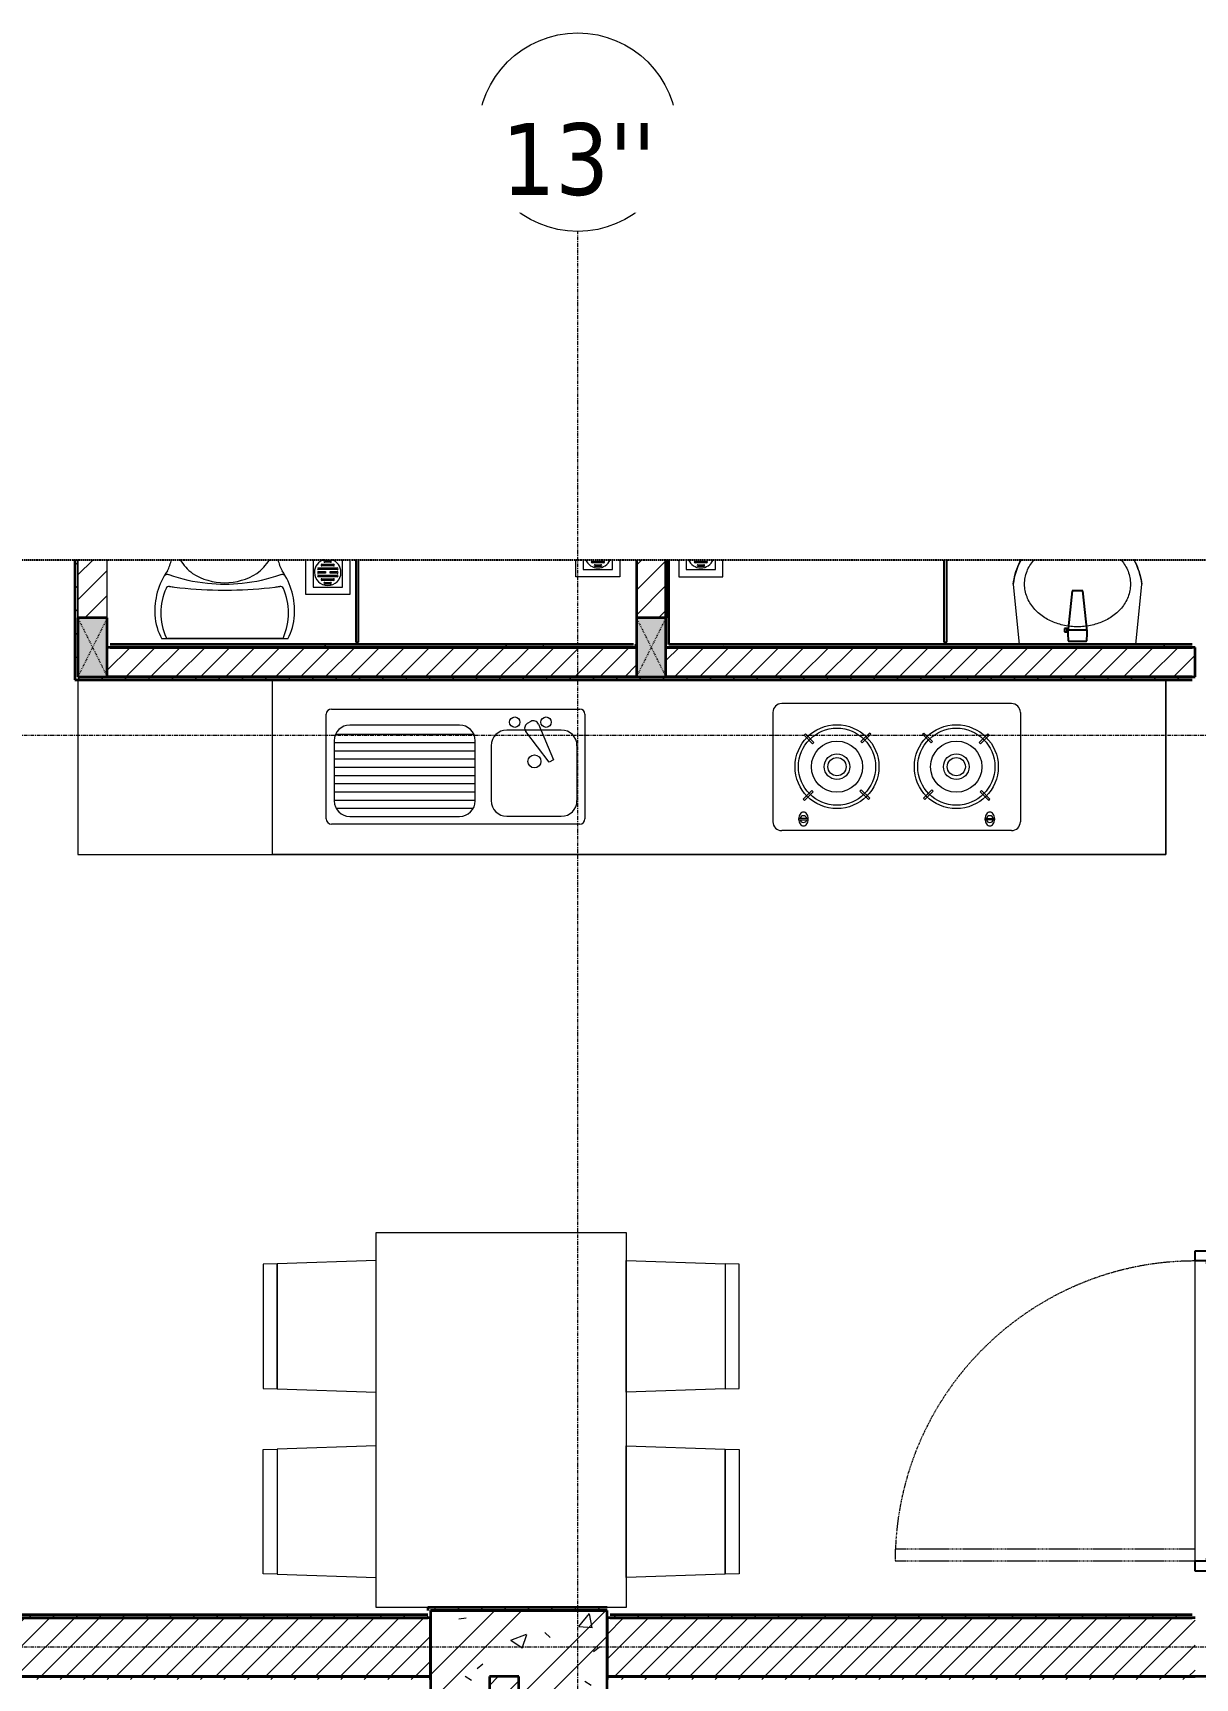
# Model space of a CAD drawing. Header units: millimetres. Extents: x 94264 to 187823, y -5375 to 75426.
# Drawn here: x 139022 to 142974, y 69832 to 75426 of the extents above; entities that cross this region are included whole.
import ezdxf

# ---------------------------------------------------------------- set-up
doc = ezdxf.new("R2010")
doc.units = ezdxf.units.MM
for name, pattern in [('Dash', [6, 3, -3]), ('Dash - Tight', [4.5, 3, -1.5]), ('Grid Line', [22.225, 12.7, -3.175, 3.175, -3.175]), ('Hidden', [7.14375, 4.7625, -2.38125])]:
    doc.linetypes.add(name, pattern=pattern)
for name, color, linetype, lineweight in [('0-2', 10, 'Continuous', 5), ('A-DETL-GENF-2', 92, 'Dash - Tight', 18), ('A-DETL-GENF-3', 92, 'Hidden', 25), ('A-DOOR', 31, 'Continuous', 18), ('A-DOOR-FRAM', 31, 'Continuous', 25), ('A-FLOR-3', 10, 'Continuous', 18), ('A-GLAZ-CURT-1', 10, 'Continuous', 18), ('A-GLAZ-CURT-2', 90, 'Continuous', 25), ('A-WALL-1', 113, 'Continuous', 35), ('A-WALL-2', 250, 'Continuous', 35), ('A-WALL-3', 10, 'Continuous', 18), ('A-WALL-PATT-1', 111, 'Continuous', 18), ('A-WALL-PATT-2', 9, 'Continuous', 18), ('A-WALL-PATT-3', 10, 'Continuous', 18), ('I-FURN', 30, 'Continuous', 18), ('I-FURN-1', 10, 'Continuous', 18), ('I-FURN-2', 253, 'Continuous', 18), ('I-WALL-1', 250, 'Continuous', 35), ('M-EQPM-1', 10, 'Continuous', 18), ('P-SANR-FIXT-1', 10, 'Continuous', 18), ('P-SANR-FIXT-2', 253, 'Continuous', 18), ('P-SANR-FIXT-3', 221, 'Continuous', 25), ('S-COLS-1', 9, 'Continuous', 18), ('S-COLS-2', 250, 'Continuous', 35), ('S-COLS-3', 10, 'Continuous', 18), ('S-COLS-HDLN-1', 10, 'Dash', 18), ('S-GRID-1', 1, 'Grid Line', 9), ('S-GRID-IDEN', 1, 'Continuous', 9)]:
    doc.layers.add(name, color=color, linetype=linetype, lineweight=lineweight)
doc.styles.add('Tahoma_B', font='tahomabd.ttf', dxfattribs={"height": 243.75})
pattern_1 = [(45, (0, 0), (-42.426407, 42.426407), [])]
pattern_2 = [(45, (0, 0), (-39.774756, 39.774756), [])]
pattern_3 = [(0, (0, 0), (304.8, 76.2), [25.146, -203.454, 25.146, -203.454, -1219.2]), (0, (0, 0), (304.8, 76.2), [-457.2, 25.146, -432.054, 25.146, -203.454, -533.4]), (0, (0, 0), (304.8, 76.2), [-1143, 25.146, -127.254, 25.146, -355.854]), (120, (114.3, 38.1), (-218.391136, 225.864543), [25.146, -203.454, 25.146, -203.454, -1219.2]), (120, (114.3, 38.1), (-218.391136, 225.864543), [-457.2, 25.146, -432.054, 25.146, -203.454, -533.4]), (120, (114.3, 38.1), (-218.391136, 225.864543), [-1143, 25.146, -127.254, 25.146, -355.854]), (240, (152.4, 190.5), (-86.408864, -302.064543), [25.146, -203.454, 25.146, -203.454, -1219.2]), (240, (152.4, 190.5), (-86.408864, -302.064543), [-457.2, 25.146, -432.054, 25.146, -203.454, -533.4]), (240, (152.4, 190.5), (-86.408864, -302.064543), [-1143, 25.146, -127.254, 25.146, -355.854])]
pattern_4 = [(45, (28821.75, 0), (-42.426407, 42.426407), [])]

# ---------------------------------------------------------------- blocks, each defined once
blk = doc.blocks.new('NCV_TKTC_KET CAU_rvt-2-TKCS_RAMP DỐC 2 - MẶT BẰNG TẦNG 1')
at = {"layer": 'S-COLS-1'}
h = blk.add_hatch(dxfattribs=at)
h.set_pattern_fill('FP_5', color=256, style=0, pattern_type=2)
h.set_pattern_definition([(45, (0, 0), (-188.5854, 188.5854), []), (45, (0, 285.75), (-188.5854, 188.5854), [])])
h.paths.add_polyline_path([(112152.6, 69761.9), (112152.6, 70061.9), (111552.6, 70061.9), (111552.6, 69761.9), (111904.9, 69761.9)])
h = blk.add_hatch(dxfattribs=at)
h.set_pattern_fill('FP_6', color=256, style=0, pattern_type=2)
h.set_pattern_definition([(50, (0, 0), (546.5526, -47.8174), [57.15, -628.65]), (355, (0, 0), (-105.7283, 573.17), [45.72, -502.92]), (100.451, (45.55, -4), (440.8275, 525.35), [48.57, -534.27]), (46.184, (0, 152.4), (813.2367, -126.1284), [85.725, -942.975]), (96.636, (67.8, 141.9), (712.2074, 742.2826), [72.855, -801.405]), (351.184, (0, 152.4), (712.215, 742.276), [68.58, -754.38]), (21, (76.2, 114.3), (454.8433, -306.796), [57.15, -628.65]), (326, (76.2, 114.3), (185.4063, 552.5638), [45.72, -502.92]), (71.451, (114.1, 88.73), (640.2512, 245.764), [48.57, -534.27]), (37.5, (0, 0), (9.26637, 253.66504), [25.146, -471.678, 25.146, -485.394, -504.825]), (37.5, (0, 0), (9.26637, 253.66504), [-1007.364, 25.146, -479.679]), (7.5, (0, 0), (200.45944, 300.5414), [25.146, -265.938, 25.146, -460.248, -192.405]), (7.5, (0, 0), (200.45944, 300.5414), [-776.478, 25.146, -167.259]), (327.5, (-169.93, 0), (406.77284, -17.18643), [25.146, -165.354, 25.146, -569.214, -788.67]), (327.5, (-169.93, 0), (406.77284, -17.18643), [-784.86, 25.146, -763.524]), (317.5, (-246.13, 0), (444.3881, 76.2803), [25.146, -222.504, 25.146, -369.57, -560.07]), (317.5, (-246.13, 0), (444.3881, 76.2803), [-642.366, 25.146, -534.924])])
h.paths.add_polyline_path([(112152.6, 69761.9), (112152.6, 70061.9), (111552.6, 70061.9), (111552.6, 69761.9), (111904.9, 69761.9)])
at = {"layer": 'S-COLS-2'}
for p, q in [((111552.6, 70061.9), (111552.6, 69761.9)), ((112152.6, 70061.9), (111552.6, 70061.9)), ((112152.6, 69761.9), (112152.6, 70061.9))]:
    blk.add_line(p, q, dxfattribs=at)
blk = doc.blocks.new('TOILET - TOILET-V25-TKCS_RAMP DỐC 2 - MẶT BẰNG TẦNG 1')
at = {"layer": 'P-SANR-FIXT-2'}
for p, q in [((214.2, 19), (-214.2, 19)), ((194, 19.9), (-194, 19.9))]:
    blk.add_line(p, q, dxfattribs=at)
for centre, radius, start, end in [((-343.5, 327.4), 167.3, 332.62, 346.3197), ((-0.4, 384), 179.5, 212.4908, 232.5964), ((0.4, 384), 179.5, 307.4036, 327.5092), ((343.5, 327.4), 167.3, 193.6803, 207.38), ((-4, 115.7), 233.6, 144.7853, 164.7039), ((-195, 224.1), 13.8, 71.0073, 129.3276), ((0.6, 792.1), 586.9, 251.0073, 264.1678), ((0, 416), 206.1, 237.9268, 270), ((0, 416), 206.1, 270, 302.0732), ((-0.6, 792.1), 586.9, 275.8322, 288.9927), ((195, 224.1), 13.8, 50.6724, 108.9927), ((4, 115.7), 233.6, 15.2961, 35.2147), ((1.9, 114.1), 239.7, 164.7039, 183.5487), ((-9.8, 107.2), 207.3, 156.2862, 203.7138), ((-189.1, 185.5), 11.7, 82.4212, 154.5895), ((178.9, 2951.3), 2778.4, 262.4212, 262.7649), ((-14.3, 1400.4), 1215.6, 262.593, 269.6026), ((0, 786.7), 581.5, 264.1678, 275.8322), ((0, 3462.8), 3278, 269.6026, 270.3974), ((14.3, 1400.4), 1215.6, 270.3974, 277.407), ((-178.9, 2951.3), 2778.4, 277.2351, 277.5788), ((189.1, 185.5), 11.7, 25.4105, 97.5788), ((9.8, 107.2), 207.3, 336.2862, 23.7138), ((-1.9, 114.1), 239.7, 356.4513, 15.2961), ((-46.1, 111.1), 191.6, 183.5487, 208.7191), ((46.1, 111.1), 191.6, 331.2809, 356.4513), ((-193.7, 26.4), 6.48, 203.7138, 267.6832), ((193.7, 26.4), 6.48, 272.3168, 336.2862)]:
    blk.add_arc(centre, radius, start, end, dxfattribs=at)
blk = doc.blocks.new('HE BEP A1 - HE BEP A 2-842831-TKCS_RAMP DỐC 2 - MẶT BẰNG TẦNG 1')
at = {"layer": 'I-FURN'}
for p, q in [((0, 594.4), (0, 0)), ((662.4, 0), (662.4, 594.4)), ((662.4, 0), (662.4, 594.4)), ((3700, 594.4), (3700, 0)), ((3700, 594.4), (3700, 0)), ((3175.6, 513.2), (2394, 513.2)), ((844.9, 120.7), (844.9, 476.9)), ((862.4, 494.4), (1706.9, 494.4)), ((1541.1, 452.3), (1528.6, 445.1)), ((1724.4, 476.9), (1724.4, 120.7)), ((2364, 483.2), (2364, 111.2)), ((3205.6, 483.2), (3205.6, 111.2)), ((876.4, 408.9), (1346.8, 408.9)), ((1298.3, 440.1), (924.9, 440.1)), ((1644.4, 423.2), (1459, 423.2)), ((1602.7, 313.4), (1523.8, 418.4)), ((1566.6, 443.1), (1618.1, 322.3)), ((2474.5, 410.3), (2470.1, 405.9)), ((2470.1, 405.9), (2499.2, 376.7)), ((2503.6, 381.1), (2474.5, 410.3)), ((2692.1, 413), (2663, 383.9)), ((2667.3, 379.5), (2696.5, 408.6)), ((2696.5, 408.6), (2692.1, 413)), ((2873.2, 408.6), (2877.5, 413)), ((2902.3, 379.5), (2873.2, 408.6)), ((2877.5, 413), (2906.7, 383.9)), ((3066, 381.1), (3095.1, 410.3)), ((3099.5, 405.9), (3070.4, 376.7)), ((3095.1, 410.3), (3099.5, 405.9)), ((871.5, 386.8), (871.5, 182.3)), ((871.5, 380.9), (1351.6, 380.9)), ((871.5, 352.9), (1351.6, 352.9)), ((1351.6, 182.3), (1351.6, 386.8)), ((1405.6, 369.9), (1405.6, 183.2)), ((1697.8, 183.2), (1697.8, 369.9)), ((2499.2, 376.7), (2503.6, 381.1)), ((2663, 383.9), (2667.3, 379.5)), ((2906.7, 383.9), (2902.3, 379.5)), ((3070.4, 376.7), (3066, 381.1)), ((871.5, 324.9), (1351.6, 324.9)), ((871.5, 296.9), (1351.6, 296.9)), ((1618.1, 322.3), (1602.7, 313.4)), ((871.5, 268.9), (1351.6, 268.9)), ((871.5, 240.9), (1351.6, 240.9)), ((871.5, 212.9), (1351.6, 212.9)), ((871.5, 184.9), (1351.6, 184.9)), ((2467.4, 188.3), (2496.5, 217.4)), ((2471.8, 183.9), (2467.4, 188.3)), ((2500.9, 213), (2471.8, 183.9)), ((2496.5, 217.4), (2500.9, 213)), ((2660.2, 215.8), (2664.6, 220.2)), ((2689.3, 186.7), (2660.2, 215.8)), ((2664.6, 220.2), (2693.7, 191.1)), ((2693.7, 191.1), (2689.3, 186.7)), ((2905, 220.2), (2875.9, 191.1)), ((2875.9, 191.1), (2880.3, 186.7)), ((2880.3, 186.7), (2909.4, 215.8)), ((2909.4, 215.8), (2905, 220.2)), ((3073.1, 217.4), (3068.7, 213)), ((3068.7, 213), (3097.9, 183.9)), ((3102.3, 188.3), (3073.1, 217.4)), ((3097.9, 183.9), (3102.3, 188.3)), ((877.9, 156.9), (1345.2, 156.9)), ((924.9, 128.9), (1298.3, 128.9)), ((1459, 129.9), (1644.4, 129.9)), ((2451.6, 122.3), (2451.6, 118.3)), ((2484.1, 122.3), (2451.6, 122.3)), ((2451.6, 118.3), (2484.1, 118.3)), ((2484.1, 118.3), (2484.1, 122.3)), ((3085.5, 118.3), (3085.5, 122.3)), ((3085.5, 122.3), (3118, 122.3)), ((3118, 118.3), (3085.5, 118.3)), ((3118, 122.3), (3118, 118.3)), ((1706.9, 103.2), (862.4, 103.2)), ((3175.6, 81.2), (2394, 81.2)), ((0, 0), (662.4, 0)), ((3700, 0), (662.4, 0))]:
    blk.add_line(p, q, dxfattribs=at)
for centre, radius in [((1485.9, 449.9), 17.8), ((1592.6, 449.9), 17.8), ((2581.9, 298.5), 142.6), ((2581.9, 298.5), 131.3), ((2987.7, 298.5), 142.6), ((2987.7, 298.5), 131.3), ((1552.8, 316.6), 22.2), ((2581.9, 298.5), 87.2), ((2581.9, 298.5), 43.6), ((2987.7, 298.5), 87.2), ((2987.7, 298.5), 43.6), ((2581.9, 298.5), 30.9), ((2987.7, 298.5), 30.9)]:
    blk.add_circle(centre, radius, dxfattribs=at)
for centre, radius, start, end in [((2394, 483.2), 30, 90, 180), ((3175.6, 483.2), 30, 360, 90), ((862.4, 476.9), 17.5, 90, 180), ((1549.9, 436.9), 17.8, 20.5379, 119.9521), ((1706.9, 476.9), 17.5, 0, 90), ((924.9, 386.8), 53.3, 90, 180), ((1298.3, 386.8), 53.3, 360, 90), ((1459, 369.9), 53.3, 90, 180), ((1537.5, 429.7), 17.8, 119.9521, 219.4618), ((1644.4, 369.9), 53.3, 360, 90), ((924.9, 182.3), 53.3, 180, 270), ((1298.3, 182.3), 53.3, 270, 360), ((1459, 183.2), 53.3, 180, 270), ((1644.4, 183.2), 53.3, 270, 360), ((862.4, 120.7), 17.5, 180, 270), ((1706.9, 120.7), 17.5, 270, 360), ((2485.1, 120.7), 33.5, 163.9419, 180), ((2485.1, 120.7), 33.5, 180, 196.0581), ((2476.6, 123.1), 24.7, 145.204, 163.9419), ((2467.8, 120.3), 11.6, 9.9102, 170.0898), ((2467.8, 120.3), 11.6, 189.7177, 350.2823), ((2471.3, 126.9), 18.1, 120.7976, 145.204), ((2467.9, 132.6), 11.5, 90, 120.7976), ((2467.9, 132.6), 11.5, 59.2024, 90), ((2464.5, 126.9), 18.1, 34.796, 59.2024), ((2459.1, 123.1), 24.7, 16.0581, 34.796), ((2450.6, 120.7), 33.5, 0, 16.0581), ((2450.6, 120.7), 33.5, 343.9419, 0), ((3119, 120.7), 33.5, 163.9419, 180), ((3119, 120.7), 33.5, 180, 196.0581), ((3110.5, 123.1), 24.7, 145.204, 163.9419), ((3105.2, 126.9), 18.1, 120.7976, 145.204), ((3101.8, 120.3), 11.6, 9.9102, 170.0898), ((3101.8, 120.3), 11.6, 189.7177, 350.2823), ((3101.8, 132.6), 11.5, 90, 120.7976), ((3101.8, 132.6), 11.5, 59.2024, 90), ((3098.4, 126.9), 18.1, 34.796, 59.2024), ((3093, 123.1), 24.7, 16.0581, 34.796), ((3084.5, 120.7), 33.5, 0, 16.0581), ((3084.5, 120.7), 33.5, 343.9419, 0), ((2394, 111.2), 30, 180, 270), ((2476.6, 118.2), 24.7, 196.0581, 214.796), ((2471.3, 114.5), 18.1, 214.796, 239.2024), ((2467.9, 108.8), 11.5, 239.2024, 270), ((2467.9, 108.8), 11.5, 270, 300.7976), ((2464.5, 114.5), 18.1, 300.7976, 325.204), ((2459.1, 118.2), 24.7, 325.204, 343.9419), ((3110.5, 118.2), 24.7, 196.0581, 214.796), ((3105.2, 114.5), 18.1, 214.796, 239.2024), ((3101.8, 108.8), 11.5, 239.2024, 270), ((3101.8, 108.8), 11.5, 270, 300.7976), ((3098.4, 114.5), 18.1, 300.7976, 325.204), ((3093, 118.2), 24.7, 325.204, 343.9419), ((3175.6, 111.2), 30, 270, 0)]:
    blk.add_arc(centre, radius, start, end, dxfattribs=at)
at = {"layer": 'I-FURN-2'}
for p, q in [((0, 594.4), (0, 0)), ((3700, 0), (3700, 594.4)), ((0, 0), (3700, 0))]:
    blk.add_line(p, q, dxfattribs=at)
blk = doc.blocks.new('bonruatreo - Chậu rửa-V26-TKCS_RAMP DỐC 2 - MẶT BẰNG TẦNG 1')
at = {"layer": 'P-SANR-FIXT-2'}
for p, q in [((-218.6, 205), (-198.4, 0)), ((198.4, 0), (218.6, 205))]:
    blk.add_line(p, q, dxfattribs=at)
at = {"layer": 'P-SANR-FIXT-2', "flags": 128}
for points in [[(-218.6, 205), (-217.4, 213.7), (-215.9, 222.4), (-214, 231), (-211.8, 239.5), (-209.3, 247.9), (-206.4, 256.2), (-203.2, 264.4), (-199.6, 272.5), (-195.8, 280.4), (-191.7, 287.9)], [(191.7, 287.9), (192.2, 287), (196.4, 279.2), (200.2, 271.3), (203.7, 263.2), (206.8, 255), (209.7, 246.6), (212.2, 238.2), (214.3, 229.7), (216.1, 221.1), (217.6, 212.4), (218.6, 205)]]:
    blk.add_lwpolyline(points, dxfattribs=at)
at = {"layer": 'P-SANR-FIXT-2'}
for start, end in [(150.4908, 173.475), (6.525, 29.5092)]:
    blk.add_arc((0, 180), 220, start, end, dxfattribs=at)
for points, knots in [([(-180, 205), (-180, 212.4), (-178.6, 227.3), (-172.4, 248.8), (-162.5, 268.9), (-153.4, 281.5), (-148.2, 287.6), (-147.8, 288)], [-1, -1, -1, -1, -0.9565217, -0.9130435, -0.8695652, -0.826087, -0.8225164, -0.8225164, -0.8225164, -0.8225164]), ([(147.8, 288), (148.2, 287.6), (153.4, 281.4), (162.5, 268.8), (172.4, 248.8), (178.6, 227.3), (180, 212.4), (180, 205)], [-0.1775333, -0.1775333, -0.1775333, -0.1775333, -0.173913, -0.1304348, -0.0869565, -0.0434783, 0, 0, 0, 0])]:
    blk.add_open_spline(points, degree=3, knots=knots, dxfattribs=at)
blk.add_open_spline([(180, 205), (180, 197.6), (178.6, 182.7), (172.4, 161.2), (162.5, 141.2), (149.5, 123), (133.8, 107.1), (116.1, 93.4), (96.9, 82.1), (76.5, 73.2), (55.2, 66.5), (33.3, 62.1), (11.1, 59.9), (-11.2, 59.9), (-33.3, 62.1), (-55.2, 66.5), (-76.5, 73.2), (-96.9, 82.1), (-116.1, 93.4), (-133.8, 107), (-149.4, 123), (-162.5, 141.1), (-172.4, 161.2), (-178.6, 182.7), (-180, 197.6), (-180, 205)], degree=3, dxfattribs=at)
at = {"layer": 'P-SANR-FIXT-3'}
for p, q in [((-18.5, 182.5), (-32.2, 52.9)), ((18.5, 182.5), (-18.5, 182.5)), ((33, 45.4), (18.5, 182.5)), ((-35.6, 54.2), (-44.7, 54.2)), ((-44.7, 54.2), (-44.7, 42.8)), ((-44.7, 42.8), (-35.6, 42.8)), ((-35.6, 52.9), (-35.6, 54.2)), ((-32.2, 52.9), (-35.6, 52.9)), ((-35.6, 44.2), (-35.6, 52.9)), ((-35.6, 42.8), (-35.6, 44.2)), ((-35.6, 44.2), (-33.1, 44.2)), ((-32.2, 52.9), (-33.1, 44.2)), ((-33, 37.3), (-31.4, 12.2)), ((32.7, 48.5), (-32.7, 48.5)), ((-30.2, 11), (30.2, 11)), ((31.4, 12.2), (33, 37.3))]:
    blk.add_line(p, q, dxfattribs=at)
for centre, radius, start, end in [((5.5, 41.4), 38.7, 175.8543, 186.034), ((-30.1, 12.3), 1.3, 183.5997, 268.7722), ((30.1, 12.3), 1.3, 271.2278, 356.4003), ((-5.5, 41.4), 38.7, 353.966, 6.034)]:
    blk.add_arc(centre, radius, start, end, dxfattribs=at)
blk = doc.blocks.new('THU NUOC - THU NUOC-V27-TKCS_RAMP DỐC 2 - MẶT BẰNG TẦNG 1')
at = {"layer": 'M-EQPM-1'}
for p, q in [((-66.3, -70.6), (-66.3, -12.6)), ((-41.3, -12.6), (-41.3, -45.6)), ((-41.3, -45.6), (58.7, -45.6)), ((-11, -17.3), (28.5, -17.3)), ((28.5, -23.3), (-11, -23.3)), ((-1.1, -29.6), (18.5, -29.6)), ((18.5, -35.6), (-1.1, -35.6)), ((58.7, -45.6), (58.7, -12.6)), ((83.7, -12.6), (83.7, -70.6)), ((83.7, -70.6), (-66.3, -70.6))]:
    blk.add_line(p, q, dxfattribs=at)
for centre, radius, start, end in [((8.7, 4.4), 45, 202.4512, 337.5488), ((8.7, 4.4), 45, 202.4512, 337.5488), ((-11, -20.3), 3, 90, 270), ((-1.1, -32.6), 3, 90, 270), ((18.5, -32.6), 3, 270, 90), ((28.5, -20.3), 3, 270, 90)]:
    blk.add_arc(centre, radius, start, end, dxfattribs=at)
blk = doc.blocks.new('THU NUOC - THU NUOC-V28-TKCS_RAMP DỐC 2 - MẶT BẰNG TẦNG 1')
at = {"layer": 'M-EQPM-1'}
for p, q in [((-66.3, 70.6), (-66.3, 12.6)), ((83.7, 70.6), (-66.3, 70.6)), ((83.7, 12.6), (83.7, 70.6)), ((58.7, 45.6), (-41.3, 45.6)), ((-41.3, 45.6), (-41.3, 12.6)), ((-11, 23.3), (28.5, 23.3)), ((28.5, 17.3), (-11, 17.3)), ((-1.1, 35.6), (18.5, 35.6)), ((18.5, 29.6), (-1.1, 29.6)), ((58.7, 12.6), (58.7, 45.6))]:
    blk.add_line(p, q, dxfattribs=at)
for centre, radius, start, end in [((8.7, -4.4), 45, 22.4512, 157.5488), ((8.7, -4.4), 45, 22.4512, 157.5488), ((-11, 20.3), 3, 90, 270), ((-1.1, 32.6), 3, 90, 270), ((18.5, 32.6), 3, 270, 90), ((28.5, 20.3), 3, 270, 90)]:
    blk.add_arc(centre, radius, start, end, dxfattribs=at)
blk = doc.blocks.new('THU NUOC - THU NUOC-V29-TKCS_RAMP DỐC 2 - MẶT BẰNG TẦNG 1')
at = {"layer": 'M-EQPM-1'}
for p, q in [((-66.3, -70.6), (-66.3, 47.4)), ((-41.3, 47.4), (-41.3, -45.6)), ((-23.3, 19.6), (40.9, 19.6)), ((40.9, 13.6), (-23.3, 13.6)), ((-23.3, 7.2), (0.7, 7.2)), ((0.7, 1.2), (-23.3, 1.2)), ((-11, 32.1), (28.5, 32.1)), ((28.5, 26.1), (-11, 26.1)), ((-1.1, 44.5), (18.5, 44.5)), ((18.5, 38.5), (-1.1, 38.5)), ((0.7, 7.2), (0.7, 1.2)), ((16.7, 1.2), (16.7, 7.2)), ((16.7, 7.2), (40.9, 7.2)), ((40.9, 1.2), (16.7, 1.2)), ((58.7, -45.6), (58.7, 47.4)), ((83.7, 47.4), (83.7, -70.6)), ((-41.3, -45.6), (58.7, -45.6)), ((-23.3, -4.8), (40.9, -4.8)), ((40.9, -10.8), (-23.3, -10.8)), ((-11, -17.3), (28.5, -17.3)), ((28.5, -23.3), (-11, -23.3)), ((-1.1, -29.6), (18.5, -29.6)), ((18.5, -35.6), (-1.1, -35.6)), ((83.7, -70.6), (-66.3, -70.6))]:
    blk.add_line(p, q, dxfattribs=at)
for centre, radius, start, end in [((8.7, 4.4), 45, 106.7239, 180), ((8.7, 4.4), 45, 106.7239, 180), ((8.7, 4.4), 45, 180, 0), ((8.7, 4.4), 45, 180, 360), ((-23.3, 16.6), 3, 90, 270), ((-23.3, 4.2), 3, 90, 270), ((-11, 29.1), 3, 90, 270), ((-1.1, 41.5), 3, 90, 270), ((18.5, 41.5), 3, 270, 90), ((8.7, 4.4), 45, 0, 73.2761), ((8.7, 4.4), 45, 360, 73.2761), ((28.5, 29.1), 3, 270, 90), ((40.9, 16.6), 3, 270, 90), ((40.9, 4.2), 3, 270, 90), ((-23.3, -7.8), 3, 90, 270), ((-11, -20.3), 3, 90, 270), ((-1.1, -32.6), 3, 90, 270), ((18.5, -32.6), 3, 270, 90), ((28.5, -20.3), 3, 270, 90), ((40.9, -7.8), 3, 270, 90)]:
    blk.add_arc(centre, radius, start, end, dxfattribs=at)
blk = doc.blocks.new('System Panel - Glazed-850628-TKCS_RAMP DỐC 2 - MẶT BẰNG TẦNG 1')
at = {"layer": 'A-GLAZ-CURT-2'}
for p, q in [((-14.4, 5), (-295.3, 5)), ((-295.3, 5), (-295.3, -5)), ((-295.3, -5), (-14.4, -5))]:
    blk.add_line(p, q, dxfattribs=at)
blk = doc.blocks.new('G1_SOF - BO TRU - 100x200-745959-TKCS_RAMP DỐC 2 - MẶT BẰNG TẦNG 1')
at = {"layer": 'S-COLS-1'}
blk.add_hatch(color=256, dxfattribs=at).paths.add_polyline_path([(50, -100), (50, 100), (-50, 100), (-50, -100)])
at = {"layer": 'S-COLS-2'}
for p, q in [((50, 100), (-50, 100)), ((-50, 100), (-50, -100)), ((50, -100), (50, 100)), ((-50, -100), (50, -100))]:
    blk.add_line(p, q, dxfattribs=at)
at = {"layer": 'S-COLS-HDLN-1'}
for p, q in [((50, 100), (-50, -100)), ((-50, 100), (50, -100))]:
    blk.add_line(p, q, dxfattribs=at)
blk = doc.blocks.new('System Panel - Glazed-850632-TKCS_RAMP DỐC 2 - MẶT BẰNG TẦNG 1')
at = {"layer": 'A-GLAZ-CURT-2'}
for p, q in [((-14.4, 5), (-295.3, 5)), ((-295.3, 5), (-295.3, -5)), ((-295.3, -5), (-14.4, -5))]:
    blk.add_line(p, q, dxfattribs=at)
blk = doc.blocks.new('RES_BAN AN 1 - RES_BAN AN 1-V30-TKCS_RAMP DỐC 2 - MẶT BẰNG TẦNG 1')
at = {"layer": 'I-FURN-2'}
for p, q in [((-425, 1275), (425, 1275)), ((-425, 0), (-425, 1275)), ((425, 1275), (425, 0)), ((-425, 1180), (-761.9, 1168.8)), ((-425, 732.5), (-425, 1180)), ((425, 1180), (761.9, 1168.8)), ((425, 732.5), (425, 1180)), ((-761.9, 1168.8), (-809.6, 1167.2)), ((-809.6, 1167.2), (-809.6, 745.3)), ((-761.9, 1168.8), (-761.9, 743.8)), ((-761.9, 743.8), (-761.9, 1168.8)), ((761.9, 1168.8), (761.9, 743.8)), ((761.9, 1168.8), (761.9, 743.8)), ((809.6, 1167.2), (761.9, 1168.8)), ((809.6, 745.3), (809.6, 1167.2)), ((-809.6, 745.3), (-761.9, 743.8)), ((-761.9, 743.8), (-425, 732.5)), ((761.9, 743.8), (425, 732.5)), ((761.9, 743.8), (809.6, 745.3)), ((-809.6, 536.9), (-761.9, 538.5)), ((-809.6, 115.1), (-809.6, 536.9)), ((-425, 549.7), (-761.9, 538.5)), ((-761.9, 538.5), (-761.9, 113.5)), ((-761.9, 538.5), (-761.9, 113.5)), ((-425, 102.3), (-425, 549.7)), ((425, 549.7), (761.9, 538.5)), ((425, 102.3), (425, 549.7)), ((761.9, 538.5), (761.9, 113.5)), ((761.9, 538.5), (809.6, 536.9)), ((761.9, 113.5), (761.9, 538.5)), ((809.6, 536.9), (809.6, 115.1)), ((-761.9, 113.5), (-809.6, 115.1)), ((-761.9, 113.5), (-425, 102.3)), ((761.9, 113.5), (425, 102.3)), ((809.6, 115.1), (761.9, 113.5)), ((-250, 0), (-425, 0)), ((425, 0), (360, 0))]:
    blk.add_line(p, q, dxfattribs=at)
blk = doc.blocks.new('NCV_TKTC_TANG 1_rvt-2-TKCS_RAMP DỐC 2 - MẶT BẰNG TẦNG 1')
at = {"layer": 'A-WALL-PATT-2'}
h = blk.add_hatch(dxfattribs=at)
h.set_pattern_fill('FP_1', color=256, style=0, pattern_type=2)
h.set_pattern_definition(pattern_1)
h.paths.add_polyline_path([(110452.6, 73436.9), (110452.6, 73634.9), (110352.6, 73634.9), (110352.6, 73436.9)])
h = blk.add_hatch(dxfattribs=at)
h.set_pattern_fill('FP_1', color=256, style=0, pattern_type=2)
h.set_pattern_definition(pattern_1)
h.paths.add_polyline_path([(112252.6, 73436.9), (112352.6, 73436.9), (112352.6, 73634.9), (112252.6, 73634.9), (112252.6, 73506.2)])
h = blk.add_hatch(dxfattribs=at)
h.set_pattern_fill('FP_8', color=256, style=0, pattern_type=2)
h.set_pattern_definition(pattern_3)
h.paths.add_polyline_path([(112352.6, 73336.9), (112362.6, 73336.9), (112362.6, 73634.9), (112352.6, 73634.9), (112352.6, 73436.9)])
h = blk.add_hatch(dxfattribs=at)
h.set_pattern_fill('FP_8', color=256, style=0, pattern_type=2)
h.set_pattern_definition(pattern_3)
h.paths.add_polyline_path([(112252.6, 73336.9), (112252.6, 73346.9), (110462.6, 73346.9), (110462.6, 73336.9), (112228.2, 73336.9)])
h = blk.add_hatch(dxfattribs=at)
h.set_pattern_fill('FP_8', color=256, style=0, pattern_type=2)
h.set_pattern_definition(pattern_3)
h.paths.add_polyline_path([(114142.6, 73336.9), (114142.6, 73346.9), (112362.6, 73346.9), (112362.6, 73336.9), (114006.4, 73336.9)])
h = blk.add_hatch(dxfattribs=at)
h.set_pattern_fill('FP_1', color=256, style=0, pattern_type=2)
h.set_pattern_definition(pattern_1)
h.paths.add_polyline_path([(112252.6, 73236.9), (112252.6, 73336.9), (110452.6, 73336.9), (110452.6, 73236.9), (111904.9, 73236.9)])
h = blk.add_hatch(dxfattribs=at)
h.set_pattern_fill('FP_1', color=256, style=0, pattern_type=2)
h.set_pattern_definition(pattern_1)
h.paths.add_polyline_path([(114152.6, 73236.9), (114152.6, 73336.9), (112352.6, 73336.9), (112352.6, 73236.9), (113844.7, 73236.9)])
h = blk.add_hatch(dxfattribs=at)
h.set_pattern_fill('FP_1', color=256, style=0, pattern_type=2)
h.set_pattern_definition(pattern_1)
h.paths.add_polyline_path([(111852.6, 64936.9), (111852.6, 65837.4), (111752.6, 65837.4), (111752.6, 65036.9), (111852.5, 65036.9), (111852.5, 64936.9)])
h.paths.add_polyline_path([(111852.6, 66637.4), (111852.6, 66937), (111752.6, 66937), (111752.6, 66637.4)])
h.paths.add_polyline_path([(111852.6, 67837), (111852.6, 68136.9), (111752.6, 68136.9), (111752.6, 67837)])
h.paths.add_polyline_path([(111852.6, 68336.9), (111852.6, 68737), (111752.6, 68737), (111752.6, 68336.9), (111772.6, 68336.9)])
h.paths.add_polyline_path([(111752.6, 69637), (111852.6, 69637), (111852.6, 69836.9), (111752.6, 69836.9), (111752.6, 69761.9)])
at = {"layer": 'A-WALL-PATT-3'}
h = blk.add_hatch(dxfattribs=at)
h.set_pattern_fill('FP_7', color=256, style=0, pattern_type=2)
h.set_pattern_definition(pattern_2)
h.paths.add_polyline_path([(110352.6, 73236.9), (110352.6, 73634.9), (110342.6, 73634.9), (110342.6, 73236.9)])
h = blk.add_hatch(dxfattribs=at)
h.set_pattern_fill('FP_7', color=256, style=0, pattern_type=2)
h.set_pattern_definition(pattern_2)
h.paths.add_polyline_path([(114142.6, 73226.9), (114142.6, 73236.9), (110342.6, 73236.9), (110342.6, 73226.9), (113844.7, 73226.9)])
h = blk.add_hatch(dxfattribs=at)
h.set_pattern_fill('FP_7', color=256, style=0, pattern_type=2)
h.set_pattern_definition(pattern_2)
h.paths.add_polyline_path([(111542.6, 70036.9), (111542.6, 70046.9), (108162.6, 70046.9), (108162.6, 70036.9), (110611.7, 70036.9)])
h = blk.add_hatch(dxfattribs=at)
h.set_pattern_fill('FP_7', color=256, style=0, pattern_type=2)
h.set_pattern_definition(pattern_2)
h.paths.add_polyline_path([(112152.6, 70061.9), (112152.6, 70071.9), (111542.6, 70071.9), (111542.6, 70061.9), (111904.9, 70061.9)])
h = blk.add_hatch(dxfattribs=at)
h.set_pattern_fill('FP_7', color=256, style=0, pattern_type=2)
h.set_pattern_definition(pattern_2)
h.paths.add_polyline_path([(112162.6, 70036.9), (114142.6, 70036.9), (114142.6, 70046.9), (112162.6, 70046.9)])
h = blk.add_hatch(dxfattribs=at)
h.set_pattern_fill('FP_7', color=256, style=0, pattern_type=2)
h.set_pattern_definition(pattern_2)
h.paths.add_polyline_path([(111542.6, 69826.9), (111552.6, 69826.9), (111552.6, 69836.9), (108152.6, 69836.9), (108152.6, 69826.9), (110611.7, 69826.9)])
h = blk.add_hatch(dxfattribs=at)
h.set_pattern_fill('FP_7', color=256, style=0, pattern_type=2)
h.set_pattern_definition(pattern_2)
h.paths.add_polyline_path([(115142.6, 69826.9), (115152.6, 69826.9), (115152.6, 69836.9), (112152.6, 69836.9), (112152.6, 69826.9), (114491.3, 69826.9)])
at = {"layer": 'A-FLOR-3'}
for p, q in [((111302.6, 73346.9), (111302.6, 73353.9)), ((113302.6, 73353.9), (113302.6, 73346.9)), ((114152.6, 70230.3), (114152.6, 71250.3))]:
    blk.add_line(p, q, dxfattribs=at)
at = {"layer": 'A-WALL-2'}
for p, q in [((112252.6, 73634.9), (112252.6, 73436.9)), ((112352.6, 73436.9), (112352.6, 73634.9)), ((112252.6, 73336.9), (110452.6, 73336.9)), ((114152.6, 73336.9), (112352.6, 73336.9)), ((114152.6, 73236.9), (114152.6, 73336.9)), ((110452.6, 73236.9), (112252.6, 73236.9)), ((112352.6, 73236.9), (114152.6, 73236.9)), ((111852.6, 69836.9), (111752.6, 69836.9)), ((111752.6, 69836.9), (111752.6, 69761.9)), ((111852.6, 69637), (111852.6, 69836.9))]:
    blk.add_line(p, q, dxfattribs=at)
at = {"layer": 'A-WALL-3'}
for p, q in [((110352.6, 73634.9), (110352.6, 73436.9)), ((110352.6, 73436.9), (110352.6, 73634.9)), ((110452.6, 73436.9), (110452.6, 73634.9))]:
    blk.add_line(p, q, dxfattribs=at)
at = {"layer": 'I-WALL-1'}
for p, q in [((110342.6, 73634.9), (110342.6, 73236.9)), ((112352.6, 73634.9), (112352.6, 73436.9)), ((112362.6, 73346.9), (112362.6, 73634.9)), ((112242.6, 73346.9), (110462.6, 73346.9)), ((114142.6, 73346.9), (112362.6, 73346.9)), ((110462.6, 73336.9), (112252.6, 73336.9)), ((112352.6, 73336.9), (112362.6, 73336.9)), ((112362.6, 73336.9), (114142.6, 73336.9)), ((110342.6, 73236.9), (110342.6, 73226.9)), ((112252.6, 73236.9), (110452.6, 73236.9)), ((114142.6, 73236.9), (112352.6, 73236.9)), ((110342.6, 73226.9), (114142.6, 73226.9)), ((111542.6, 70046.9), (108162.6, 70046.9)), ((112152.6, 70071.9), (111542.6, 70071.9)), ((111542.6, 70071.9), (111542.6, 70061.9)), ((111552.6, 70061.9), (112152.6, 70061.9)), ((114142.6, 70046.9), (112162.6, 70046.9)), ((108162.6, 70036.9), (111542.6, 70036.9)), ((112162.6, 70036.9), (114142.6, 70036.9)), ((111552.6, 69836.9), (108152.6, 69836.9)), ((111552.6, 69826.9), (111552.6, 69836.9)), ((115152.6, 69836.9), (112152.6, 69836.9)), ((112152.6, 69836.9), (112152.6, 69826.9))]:
    blk.add_line(p, q, dxfattribs=at)
at = {"layer": 'A-GLAZ-CURT-1'}
for name, p, rotation in [('System Panel - Glazed-850628-TKCS_RAMP DỐC 2 - MẶT BẰNG TẦNG 1', (111302.6, 73649.3), 89.99999999999919), ('System Panel - Glazed-850632-TKCS_RAMP DỐC 2 - MẶT BẰNG TẦNG 1', (113302.6, 73649.3), 90.00000000000081)]:
    blk.add_blockref(name, p, dxfattribs=dict(at, rotation=rotation))
at = {"layer": 'I-FURN-1'}
for name, p in [('HE BEP A1 - HE BEP A 2-842831-TKCS_RAMP DỐC 2 - MẶT BẰNG TẦNG 1', (110352.6, 72632.6)), ('RES_BAN AN 1 - RES_BAN AN 1-V30-TKCS_RAMP DỐC 2 - MẶT BẰNG TẦNG 1', (111792.6, 70071.9))]:
    blk.add_blockref(name, p, dxfattribs=at)
at = {"layer": 'M-EQPM-1'}
for name, p in [('THU NUOC - THU NUOC-V29-TKCS_RAMP DỐC 2 - MẶT BẰNG TẦNG 1', (111193.8, 73587.5)), ('THU NUOC - THU NUOC-V27-TKCS_RAMP DỐC 2 - MẶT BẰNG TẦNG 1', (112112.8, 73647.5))]:
    blk.add_blockref(name, p, dxfattribs=at)
at = {"layer": 'M-EQPM-1', "rotation": 180}
blk.add_blockref('THU NUOC - THU NUOC-V28-TKCS_RAMP DỐC 2 - MẶT BẰNG TẦNG 1', (112480.2, 73647.5), dxfattribs=at)
at = {"layer": 'P-SANR-FIXT-1'}
for name, p in [('TOILET - TOILET-V25-TKCS_RAMP DỐC 2 - MẶT BẰNG TẦNG 1', (110852.2, 73346.9)), ('bonruatreo - Chậu rửa-V26-TKCS_RAMP DỐC 2 - MẶT BẰNG TẦNG 1', (113752.6, 73346.9))]:
    blk.add_blockref(name, p, dxfattribs=at)
at = {"layer": 'S-COLS-3'}
for p in [(110402.6, 73336.9), (112302.6, 73336.9)]:
    blk.add_blockref('G1_SOF - BO TRU - 100x200-745959-TKCS_RAMP DỐC 2 - MẶT BẰNG TẦNG 1', p, dxfattribs=at)
blk = doc.blocks.new('FD_05 - FD_05-1000x2200mm-835433-TKCS_RAMP DỐC 2 - MẶT BẰNG TẦNG 1')
at = {"layer": 'A-DETL-GENF-2'}
for p, q in [((510, -100), (470, -100)), ((470, -100), (470, -1120)), ((510, -1120), (510, -100)), ((470, -1120), (510, -1120))]:
    blk.add_line(p, q, dxfattribs=at)
blk.add_arc((510, -100), 1020, 180, 267.7525, dxfattribs=at)
at = {"layer": 'A-DOOR-FRAM'}
for p, q in [((-545, 100), (-500, 100)), ((-545, -100), (-545, 100)), ((-500, 100), (-500, -60)), ((500, 100), (545, 100)), ((500, -60), (500, 100)), ((545, 100), (545, -100)), ((-510, -100), (-545, -100)), ((-500, -60), (-510, -60)), ((-510, -60), (-510, -100)), ((510, -60), (500, -60)), ((510, -100), (510, -60)), ((545, -100), (510, -100))]:
    blk.add_line(p, q, dxfattribs=at)
blk = doc.blocks.new('BORDER VIEW - BORDER VIEW-2145816-TKCS_RAMP DỐC 2 - MẶT BẰNG TẦNG 1')
at = {"layer": 'A-DETL-GENF-3'}
blk.add_line((150, 12837.9), (20414.4, 12837.9), dxfattribs=at)
blk = doc.blocks.new('Grid - M_Grid Head - Circle-353313-TKCS_RAMP DỐC 2 - MẶT BẰNG TẦNG 1')
at = {"layer": 'S-GRID-IDEN'}
blk.add_circle((0, 0), 4.5, dxfattribs=at)

msp = doc.modelspace()

# ---------------------------------------------------------------- hatches: boundary and pattern name
at = {"layer": 'A-WALL-PATT-1'}
h = msp.add_hatch(dxfattribs=at)
h.set_pattern_fill('FP_1', color=256, style=0, pattern_type=2)
h.set_pattern_definition(pattern_4)
h.paths.add_polyline_path([(140374.3, 69836.9), (140374.3, 70036.9), (136974.3, 70036.9), (136974.3, 69836.9), (139433.4, 69836.9)])
h = msp.add_hatch(dxfattribs=at)
h.set_pattern_fill('FP_1', color=256, style=0, pattern_type=2)
h.set_pattern_definition(pattern_4)
h.paths.add_polyline_path([(143974.3, 69836.9), (143974.3, 70036.9), (143174.3, 70036.9), (143174.3, 69836.9), (143313.1, 69836.9)])
h.paths.add_polyline_path([(142974.3, 69836.9), (142974.3, 70036.9), (140974.3, 70036.9), (140974.3, 69836.9), (142019.9, 69836.9)])

# ---------------------------------------------------------------- linework, layer by layer
at = {"layer": 'A-WALL-1'}
for p, q in [((140374.3, 70036.9), (136974.3, 70036.9)), ((140374.3, 69836.9), (140374.3, 70036.9)), ((142974.3, 70036.9), (140974.3, 70036.9)), ((140974.3, 70036.9), (140974.3, 69836.9)), ((136974.3, 69836.9), (140374.3, 69836.9)), ((140974.3, 69836.9), (142974.3, 69836.9))]:
    msp.add_line(p, q, dxfattribs=at)
at = {"layer": 'S-GRID-1'}
for p, q in [((140874.4, 72876.3), (140874.4, 74751.3)), ((144959.7, 73036.9), (126310.5, 73036.9)), ((140874.4, 61681.8), (140874.4, 72876.3)), ((144959.7, 69936.9), (126310.5, 69936.9))]:
    msp.add_line(p, q, dxfattribs=at)

# ---------------------------------------------------------------- block references
at = {"layer": '0-2'}
for name in ['NCV_TKTC_TANG 1_rvt-2-TKCS_RAMP DỐC 2 - MẶT BẰNG TẦNG 1', 'NCV_TKTC_KET CAU_rvt-2-TKCS_RAMP DỐC 2 - MẶT BẰNG TẦNG 1']:
    msp.add_blockref(name, (28821.8, 0), dxfattribs=at)
at = {"layer": 'A-DETL-GENF-2'}
msp.add_blockref('BORDER VIEW - BORDER VIEW-2145816-TKCS_RAMP DỐC 2 - MẶT BẰNG TẦNG 1', (125274.3, 60796.9), dxfattribs=at)
at = {"layer": 'A-DOOR', "rotation": 270.0000000000001}
msp.add_blockref('FD_05 - FD_05-1000x2200mm-835433-TKCS_RAMP DỐC 2 - MẶT BẰNG TẦNG 1', (143074.3, 70740.3), dxfattribs=at)
at = {"layer": 'S-GRID-IDEN', "xscale": 74.99999999999996, "yscale": 74.99999999999996, "zscale": 74.99999999999996}
msp.add_blockref('Grid - M_Grid Head - Circle-353313-TKCS_RAMP DỐC 2 - MẶT BẰNG TẦNG 1', (140874.4, 75088.8), dxfattribs=at)

# ---------------------------------------------------------------- next in the draw order: texts
at = {"layer": 'S-GRID-IDEN', "insert": (140877.5, 74995.1), "char_height": 243.75, "width": 610.5, "attachment_point": 5, "line_spacing_factor": 0.996129, "style": 'Tahoma_B', "bg_fill": 3, "box_fill_scale": 1.25, "bg_fill_color": 256, "bg_fill_true_color": 13158600, "bg_fill_transparency": 0}
msp.add_mtext("\\pt952.49944,1904.99888,2857.50075,3810.00019,4762.49962,5714.99906,6667.50094,7620.00037,8572.49981,9524.99925,10477.50113,11430.00056,12382.5,13334.99944,14287.49888,15240.00075,16192.50019,17144.99963,18097.49906,19050.00094,20002.50038,20954.99981,21907.49925,22860.00113,23812.50056,24765,25717.49944,26669.99887,27622.50075,28575.00019,29527.49963,30479.99906;13''", dxfattribs=at)

doc.saveas('drawing.dxf')
